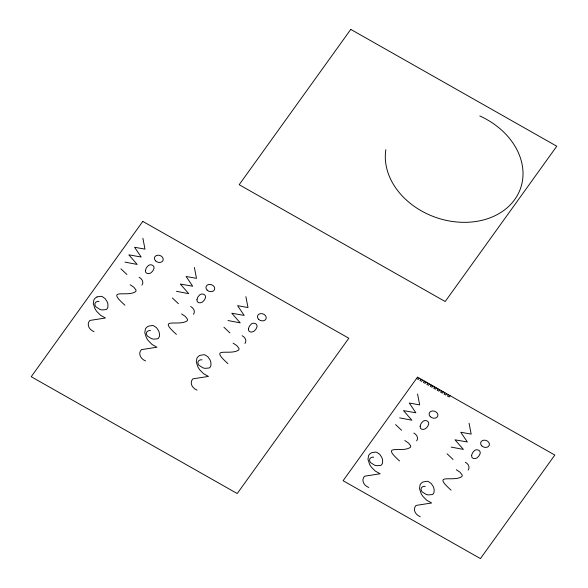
<?xml version="1.0" encoding="UTF-8"?>
<svg xmlns="http://www.w3.org/2000/svg" width="588" height="588" viewBox="0 0 588 588"><rect width="100%" height="100%" fill="white"/><g stroke="black" fill="none" stroke-linecap="round" stroke-linejoin="round"><path stroke-width="0.88" d="M419.2 378.15L418.266 379.444L416.554 378.466M420.912 379.12L419.986 380.414L421.706 381.391L422.632 380.098M424.352 381.068L423.419 382.362L425.139 383.339L426.065 382.046M427.785 383.016L426.851 384.309L428.571 385.287L429.497 383.993M431.217 384.964L430.284 386.257L432.004 387.235L432.93 385.934M434.65 386.911L433.724 388.205L435.436 389.175L436.37 387.882M438.082 388.859L437.156 390.153L438.868 391.123L439.802 389.829M441.514 390.807L440.588 392.1L442.301 393.071L443.234 391.777M444.947 392.755L444.021 394.048L445.741 395.018L446.667 393.725M448.387 394.702L447.453 395.996L449.173 396.966L450.099 395.673M97.064 296.918L100.879 296.301A4.961 3.903 19.1 0 1 102.305 296.653L105.068 298.55L106.972 301.401A15.185 11.951 19.1 0 1 107.942 304.54L107.891 307.326L106.928 309.023A4.263 3.352 19.1 0 1 106.105 309.582L102.121 309.935A9.952 7.828 19.1 0 1 99.886 309.391L96.05 306.943A5.976 4.704 19.1 0 1 95.197 305.584C93.793 303.07 96.623 300.843 99.056 301.423M150.557 330.632C148.125 330.052 145.295 332.271 146.699 334.785A5.976 4.704 19.1 0 0 147.551 336.152L151.395 338.6A9.952 7.828 19.1 0 0 153.622 339.144L157.606 338.791A4.263 3.352 19.1 0 0 158.429 338.225L159.392 336.527L159.451 333.749A15.185 11.951 19.1 0 0 158.473 330.603L156.57 327.759L153.806 325.862A4.961 3.903 19.1 0 0 152.38 325.509L148.573 326.127A8.989 7.078 19.1 0 0 145.398 329.082L144.795 332.779L146.383 337.666A22.138 17.419 19.1 0 0 148.367 340.761L152.101 344.502L156.959 347.214L141.421 349.647A8.658 6.813 19.1 0 0 145.581 360.929M202.059 359.841C199.626 359.253 196.796 361.48 198.2 363.994A5.976 4.704 19.1 0 0 199.053 365.361L202.897 367.801A9.952 7.828 19.1 0 0 205.124 368.345L209.107 368A4.263 3.352 19.1 0 0 209.938 367.434L210.894 365.736L210.952 362.958A15.185 11.951 19.1 0 0 209.975 359.812L208.071 356.96L205.315 355.071A4.961 3.903 19.1 0 0 203.882 354.718L200.074 355.336A8.989 7.078 19.1 0 0 196.899 358.29L196.296 361.98L197.884 366.875A22.138 17.419 19.1 0 0 199.869 369.97L203.602 373.711L208.461 376.416L192.923 378.848A8.658 6.813 19.1 0 0 197.083 390.131M373.733 457.192C371.3 456.611 368.47 458.838 369.874 461.352A5.976 4.704 19.1 0 0 370.727 462.712L374.571 465.159A9.952 7.828 19.1 0 0 376.798 465.703L380.781 465.351A4.263 3.352 19.1 0 0 381.612 464.792L382.567 463.094L382.626 460.316A15.185 11.951 19.1 0 0 381.649 457.17L379.745 454.318L376.981 452.429A4.961 3.903 19.1 0 0 375.556 452.076L371.748 452.694A8.989 7.078 19.1 0 0 368.573 455.649L367.97 459.338L369.558 464.233A22.138 17.419 19.1 0 0 371.543 467.328L375.276 471.069L380.135 473.774L364.597 476.206A8.658 6.813 19.1 0 0 368.757 487.489M425.234 486.401C422.801 485.82 419.972 488.047 421.375 490.561A5.976 4.704 19.1 0 0 422.228 491.921L426.072 494.368A9.952 7.828 19.1 0 0 428.299 494.912L432.283 494.559A4.263 3.352 19.1 0 0 433.113 494.001L434.069 492.296L434.128 489.517A15.185 11.951 19.1 0 0 433.15 486.379L431.247 483.527L428.49 481.631A4.961 3.903 19.1 0 0 427.057 481.278L423.25 481.895A8.989 7.078 19.1 0 0 420.075 484.857L419.472 488.547L421.059 493.435A22.138 17.419 19.1 0 0 423.044 496.529L426.778 500.27L431.636 502.983L416.098 505.415A8.658 6.813 19.1 0 0 420.258 516.698M124.965 262.108L137.21 264.438L128.816 254.839L141.179 257.007L134.564 247.261L144.993 249.136L142.877 238.25M176.474 291.317L188.711 293.647L180.318 284.041L192.68 286.209L186.073 276.463L196.495 278.344L194.378 267.459M227.975 320.526L240.213 322.856L231.819 313.25L244.182 315.418L237.574 305.672L247.996 307.553L245.88 296.661M399.649 417.877L411.887 420.214L403.493 410.608L415.856 412.776L409.248 403.03L419.67 404.904L417.553 394.019M451.15 447.086L463.388 449.416L454.994 439.817L467.357 441.985L460.749 432.239L471.172 434.113L469.055 423.228M456.295 469.724L460.029 472.201L462.095 474.92A3.146 2.477 19.1 0 1 461.918 476.5C453.576 482.667 430.908 472.113 451.084 490.179M404.794 440.515L408.52 442.992L410.593 445.711A3.146 2.477 19.1 0 1 410.417 447.292C402.074 453.458 379.407 442.904 399.583 460.97M233.12 343.164L236.854 345.641L238.919 348.353A3.146 2.477 19.1 0 1 238.743 349.941C230.4 356.1 207.733 345.546 227.909 363.612M181.618 313.955L185.345 316.432L187.418 319.152A3.146 2.477 19.1 0 1 187.241 320.732C178.899 326.899 156.232 316.344 176.407 334.41M130.117 284.746L133.844 287.223L135.916 289.943A3.146 2.477 19.1 0 1 135.74 291.523C127.398 297.69 104.73 287.135 124.906 305.201M447.1 453.789L453.098 459.493M395.599 424.58L401.589 430.284M223.925 327.222L229.915 332.926M172.424 298.013L178.414 303.724M120.922 268.812L126.912 274.515M479.793 115.946A70.303 55.323 19.1 0 1 520.013 189.814A70.303 55.323 19.1 0 1 439.699 218.677A70.303 55.323 19.1 0 1 385.853 149.712M413.82 433.069A6.571 5.174 19.1 0 1 416.627 440.882M465.321 462.271A6.571 5.174 19.1 0 1 468.129 470.084M242.146 335.711A6.571 5.174 19.1 0 1 244.953 343.524M190.644 306.502A6.571 5.174 19.1 0 1 193.452 314.315M97.064 296.918A8.989 7.078 19.1 0 0 93.896 299.88L93.294 303.57L94.881 308.457A22.138 17.419 19.1 0 0 96.866 311.552L100.599 315.293L105.45 318.005L89.92 320.438A8.658 6.813 19.1 0 0 94.073 331.72M139.143 277.293A6.571 5.174 19.1 0 1 141.943 285.114M145.434 270.509C144.891 274.618 150.491 274.361 152.138 271.671A11.635 9.158 19.1 0 0 153.233 270.149C156.459 265.673 149.815 262.505 147.243 266.754A11.635 9.158 19.1 0 0 146.155 268.275L145.434 270.509M196.936 299.711C196.392 303.827 201.993 303.57 203.639 300.872A11.635 9.158 19.1 0 0 204.734 299.358C207.968 294.875 201.316 291.714 198.744 295.962A11.635 9.158 19.1 0 0 197.656 297.484L196.936 299.711M248.437 328.92C247.893 333.036 253.494 332.771 255.141 330.081A11.635 9.158 19.1 0 0 256.236 328.56C259.47 324.084 252.818 320.916 250.253 325.171A11.635 9.158 19.1 0 0 249.158 326.693L248.437 328.92M420.111 426.278C419.567 430.387 425.168 430.129 426.815 427.439A11.635 9.158 19.1 0 0 427.91 425.918C431.144 421.442 424.492 418.274 421.919 422.522A11.635 9.158 19.1 0 0 420.832 424.044L420.111 426.278M471.613 455.48C471.069 459.595 476.67 459.338 478.316 456.648A11.635 9.158 19.1 0 0 479.411 455.127C482.645 450.643 475.993 447.483 473.428 451.731A11.635 9.158 19.1 0 0 472.333 453.252L471.613 455.48M142.803 221.404L31.215 376.717L237.221 493.545L348.816 338.232L142.803 221.404M350.779 29.4L239.184 184.713L445.197 301.534L556.785 146.228L350.779 29.4M417.48 377.173L343.091 480.712L480.433 558.6L554.822 455.061L417.48 377.173M430.269 416.642A4.491 3.535 19.1 0 0 437.707 416.201A4.491 3.535 19.1 0 0 432.562 410.961A4.491 3.535 19.1 0 0 430.269 416.642M481.77 445.844A4.491 3.535 19.1 0 0 489.209 445.41A4.491 3.535 19.1 0 0 484.064 440.162A4.491 3.535 19.1 0 0 481.77 445.844M258.595 319.284A4.491 3.535 19.1 0 0 266.033 318.843A4.491 3.535 19.1 0 0 260.888 313.602A4.491 3.535 19.1 0 0 258.595 319.284M207.094 290.075A4.491 3.535 19.1 0 0 214.532 289.634A4.491 3.535 19.1 0 0 209.387 284.394A4.491 3.535 19.1 0 0 207.094 290.075M155.585 260.874A4.491 3.535 19.1 0 0 163.03 260.433A4.491 3.535 19.1 0 0 157.878 255.185A4.491 3.535 19.1 0 0 155.585 260.874"/></g></svg>
